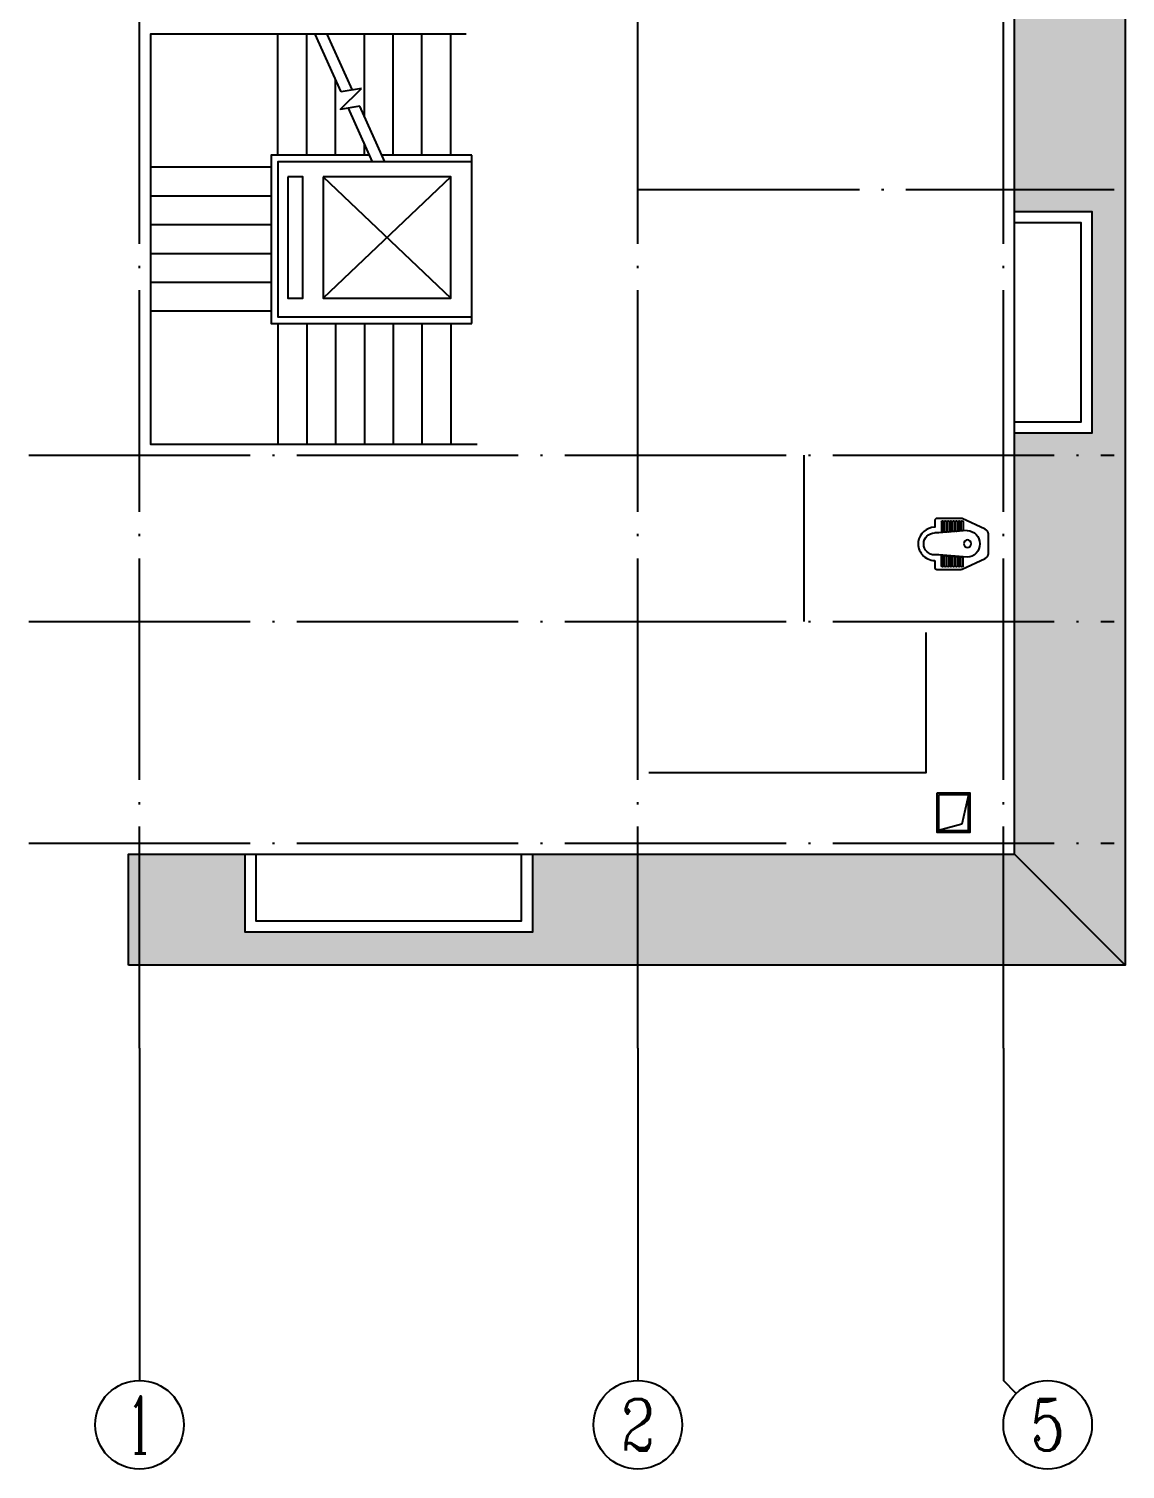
# Model space of a CAD drawing. Extents: x 70918 to 141299, y 54626 to 82696.
# Drawn here: x 70918 to 80818, y 54626 to 67626 of the extents above; entities that cross this region are included whole.
import ezdxf
from ezdxf.enums import TextEntityAlignment as Align

# ---------------------------------------------------------------- set-up
doc = ezdxf.new("R2010")
doc.units = 0
doc.header["$LTSCALE"] = 1000
doc.header["$MEASUREMENT"] = 0
doc.linetypes.add('DOTE', pattern=[2.42, 2, -0.2, 0.02, -0.2])
for name, color, linetype in [('_0', 7, 'Continuous'), ('AXIS', 3, 'Continuous'), ('AXIS_TEXT', 7, 'Continuous'), ('DOTE', 1, 'Continuous'), ('EVTR', 2, 'Continuous'), ('STAIR', 2, 'Continuous'), ('WINDOW', 4, 'Continuous'), ('洁具', 8, 'Continuous')]:
    doc.layers.add(name, color=color, linetype=linetype)
doc.styles.add('_TCH_AXIS', font='COMPLEX', dxfattribs={"bigfont": 'GBCBIG'})
doc.styles.add('COMPLEX', font='COMPLEX')

# ---------------------------------------------------------------- blocks, each defined once
blk = doc.blocks.new('$plan$00002878')
at = {"layer": '洁具', "color": 253}
for p, q in [((-198, -230), (-127, -230)), ((-198, -250), (-127, -250)), ((-198, -255), (-125, -255)), ((-120, -192), (-100, -450)), ((120, -192), (100, -450)), ((198, -255), (125, -255)), ((198, -230), (127, -230)), ((198, -250), (127, -250)), ((-198, -275), (-125, -275)), ((-198, -280), (-123, -280)), ((-198, -300), (-123, -300)), ((-198, -305), (-121, -305)), ((-198, -325), (-121, -325)), ((-198, -330), (-119, -330)), ((-198, -350), (-119, -350)), ((-198, -355), (-117, -355)), ((-198, -375), (-117, -375)), ((-198, -380), (-115, -380)), ((198, -380), (115, -380)), ((198, -355), (117, -355)), ((198, -375), (117, -375)), ((198, -330), (119, -330)), ((198, -350), (119, -350)), ((198, -305), (121, -305)), ((198, -325), (121, -325)), ((198, -280), (123, -280)), ((198, -300), (123, -300)), ((198, -275), (125, -275)), ((-198, -400), (-115, -400)), ((-198, -405), (-113, -405)), ((-198, -425), (-113, -425)), ((-100, -450), (-100, -486)), ((100, -450), (100, -486)), ((198, -405), (113, -405)), ((198, -425), (113, -425)), ((198, -400), (115, -400))]:
    blk.add_line(p, q, dxfattribs=at)
blk.add_lwpolyline([(-150, -486), (-210, -486, -0.414214), (-230, -466), (-230, -247, -0.108031), (-228, -239), (-132, -29, -0.293069), (-87, 0), (87, 0, -0.293069), (132, -29), (228, -239, -0.108031), (230, -247), (230, -466, -0.414214), (210, -486), (150, -486, -0.370477), (18, -634, -0.440428)], format="xyb", close=True, dxfattribs=at)
blk.add_circle((1, -190), 33.9, dxfattribs=at)
for centre, radius, start, end in [((-1, -198), 120, 89.7121, 177.2241), ((1, -198), 120, 2.7759, 90.2879), ((-198, -240), 10, 90, 270), ((-198, -265), 10, 90, 270), ((-127, -240), 10, 270, 90), ((-125, -265), 10, 270, 90), ((125, -265), 10, 90, 270), ((127, -240), 10, 90, 270), ((198, -240), 10, 270, 90), ((198, -265), 10, 270, 90), ((-198, -290), 10, 90, 270), ((-198, -315), 10, 90, 270), ((-198, -340), 10, 90, 270), ((-198, -365), 10, 90, 270), ((-198, -390), 10, 90, 270), ((-123, -290), 10, 270, 90), ((-121, -315), 10, 270, 90), ((-119, -340), 10, 270, 90), ((-117, -365), 10, 270, 90), ((-115, -390), 10, 270, 90), ((115, -390), 10, 90, 270), ((117, -365), 10, 90, 270), ((119, -340), 10, 90, 270), ((121, -315), 10, 90, 270), ((123, -290), 10, 90, 270), ((198, -290), 10, 270, 90), ((198, -315), 10, 270, 90), ((198, -340), 10, 270, 90), ((198, -365), 10, 270, 90), ((198, -390), 10, 270, 90), ((-198, -415), 10, 90, 270), ((-113, -415), 10, 270, 90), ((0, -485), 100, 180.775, 359.225), ((113, -415), 10, 90, 270), ((198, -415), 10, 270, 90)]:
    blk.add_arc(centre, radius, start, end, dxfattribs=at)
blk = doc.blocks.new('_AXISO')
blk.add_circle((0, 0), 0.5)
at = {"layer": 'AXIS_TEXT', "style": 'COMPLEX', "width": 1.041667}
blk.add_attdef('A', text='', height=0.56, dxfattribs=at).set_placement((-0.25, -0.28), (0.25, -0.28), align=Align.FIT)

msp = doc.modelspace()

# ---------------------------------------------------------------- hatches: boundary and pattern name
at = {"layer": '_0'}
h = msp.add_hatch(dxfattribs=at)
h.set_pattern_fill('弯瓦屋面', color=251, scale=100)
h.set_pattern_definition([(0, (-597849.68, -152811.22), (200, 200), [40, -160]), (45, (-597769.68, -152791.22), (0, 200), [56.56854, -226.27417]), (90, (-597729.68, -152751.22), (-200, 200), [200]), (135, (-597689.68, -152791.22), (-200, 2e-14), [56.56854, -226.27417]), (26.565051, (-597809.685, -152811.224), (200, 2e-07), [44.72, -402.493595]), (333.434949, (-597689.685, -152791.224), (200, -2e-07), [44.72, -402.493595])])
h.paths.add_polyline_path([(80818, 59176), (79818, 60176), (75468, 60176), (75468, 59476), (72868, 59476), (72868, 60176), (71818, 60176), (71818, 59176)])
at = {"layer": 'WINDOW'}
h = msp.add_hatch(dxfattribs=at)
h.set_pattern_fill('弯瓦屋面', color=251, scale=100, angle=90)
h.set_pattern_definition([(90, (-740202.08, -182111.22), (-200, 200), [40, -160]), (135, (-740222.08, -182031.22), (-200, 3e-14), [56.56854, -226.27417]), (180, (-740262.08, -181991.22), (-200, -200), [200]), (225, (-740222.08, -181951.22), (-3e-14, -200), [56.56854, -226.27417]), (116.565051, (-740202.08, -182071.224), (-2e-07, 200), [44.72, -402.493595]), (63.434949, (-740222.08, -181951.224), (2e-07, 200), [44.72, -402.493595])])
h.paths.add_polyline_path([(80518, 73476), (80518, 71476), (79818, 71476), (79818, 70276), (80518, 70276), (80518, 68276), (79818, 68276), (79818, 65976), (80518, 65976), (80518, 63976), (79818, 63976), (79818, 60176), (80818, 59176), (80818, 74176), (79818, 74176), (79818, 73476)])

# ---------------------------------------------------------------- linework, layer by layer
msp.add_lwpolyline([(71818, 59176), (71818, 60176), (79818, 60176), (79818, 74176), (80818, 74176), (80818, 59176)], close=True)
for points in [[(79818, 65976), (80518, 65976), (80518, 63976), (79818, 63976)], [(79818, 65876), (80418, 65876), (80418, 64076), (79818, 64076)], [(79018, 62176), (79018, 60911), (76518, 60911)], [(79818, 60176), (80818, 59176)]]:
    msp.add_lwpolyline(points)
at = {"linetype": 'Continuous', "flags": 128}
for points in [[(79118, 60726), (79118, 60376), (79418, 60376), (79418, 60726)], [(79133, 60711), (79133, 60391), (79403, 60391), (79403, 60711)]]:
    msp.add_lwpolyline(points, close=True, dxfattribs=at)
msp.add_lwpolyline([(79403, 60711), (79344, 60448), (79133, 60391)], dxfattribs=at)
at = {"layer": '_0'}
for points in [[(72868, 60176), (72868, 59476), (75468, 59476), (75468, 60176)], [(72968, 60176), (72968, 59576), (75368, 59576), (75368, 60176)]]:
    msp.add_lwpolyline(points, dxfattribs=at)
at = {"layer": 'AXIS'}
for p, q in [((71918, 58426), (71918, 55426)), ((76418, 58426), (76418, 55426)), ((79718, 58426), (79718, 55426)), ((79835, 55308), (79718, 55426))]:
    msp.add_line(p, q, dxfattribs=at)
at = {"layer": 'DOTE', "linetype": 'DOTE'}
for p, q in [((71918, 58426), (71918, 75076)), ((76418, 58426), (76418, 75076)), ((79718, 58426), (79718, 75076)), ((76418, 66176), (80718, 66176)), ((70918, 63776), (80718, 63776)), ((70918, 62276), (80718, 62276)), ((70918, 60276), (80718, 60276))]:
    msp.add_line(p, q, dxfattribs=at)
msp.add_lwpolyline([(77918, 62276), (77918, 63776)], dxfattribs=at)
at = {"layer": 'EVTR'}
for p, q in [((74728, 66290), (73576, 65193)), ((73576, 66290), (74728, 65193))]:
    msp.add_line(p, q, dxfattribs=at)
for points in [[(74868, 67576), (72018, 67576), (72018, 63876), (74968, 63876)], [(73168, 66486), (73168, 67576)], [(73428, 66486), (73428, 67576)], [(73948, 66834), (73948, 67576)], [(74208, 66486), (74208, 67576)], [(74468, 66486), (74468, 67576)], [(74728, 66486), (74728, 67576)], [(73688, 66486), (73688, 67167)], [(73948, 66486), (73948, 66592)], [(73996, 66486), (73108, 66486), (73108, 64966), (74918, 64966)], [(74918, 66486), (74106, 66486)], [(74918, 64966), (74918, 66486)], [(73108, 66376), (72018, 66376)], [(74918, 66426), (73168, 66426), (73168, 65026), (74918, 65026)], [(73108, 66116), (72018, 66116)], [(73108, 65856), (72018, 65856)], [(73108, 65596), (72018, 65596)], [(73108, 65336), (72018, 65336)], [(73108, 65076), (72018, 65076)], [(73168, 64966), (73168, 63876)], [(73428, 64966), (73428, 63876)], [(73688, 64966), (73688, 63876)], [(73948, 64966), (73948, 63876)], [(74208, 64966), (74208, 63876)], [(74468, 64966), (74468, 63876)], [(74728, 64966), (74728, 63876)]]:
    msp.add_lwpolyline(points, dxfattribs=at)
for points in [[(73256, 66290), (73256, 65193), (73392, 65193), (73392, 66290)], [(73576, 66290), (73576, 65193), (74728, 65193), (74728, 66290)]]:
    msp.add_lwpolyline(points, close=True, dxfattribs=at)
at = {"layer": 'STAIR'}
for p, q in [((73738, 67056), (73503, 67576)), ((73841, 67073), (73613, 67576)), ((73730, 66898), (73923, 67086)), ((73923, 67086), (73738, 67056)), ((73906, 66927), (73730, 66898)), ((74023, 66426), (73804, 66910)), ((74133, 66426), (73906, 66927))]:
    msp.add_line(p, q, dxfattribs=at)

# ---------------------------------------------------------------- block references
at = {"yscale": -1, "rotation": 90}
msp.add_blockref('$plan$00002878', (79584, 62977), dxfattribs=at)
at = {"layer": 'AXIS'}
ref = msp.add_blockref('_AXISO', (71918, 55026), dxfattribs=dict(at, xscale=800, yscale=800, zscale=800))
ref.add_attrib('A', '1', dxfattribs={"layer": 'AXIS_TEXT', "height": 515, "style": '_TCH_AXIS'}).set_placement((71808, 54768), (72029, 54768), align=Align.FIT)
ref = msp.add_blockref('_AXISO', (76418, 55026), dxfattribs=dict(at, xscale=800, yscale=800, zscale=800))
ref.add_attrib('A', '2', dxfattribs={"layer": 'AXIS_TEXT', "height": 466, "style": '_TCH_AXIS'}).set_placement((76263, 54793), (76574, 54793), align=Align.FIT)
ref = msp.add_blockref('_AXISO', (80118, 55026), dxfattribs=dict(at, xscale=800, yscale=800, zscale=800))
ref.add_attrib('A', '5', dxfattribs={"layer": 'AXIS_TEXT', "height": 466, "style": '_TCH_AXIS'}).set_placement((79963, 54793), (80274, 54793), align=Align.FIT)

doc.saveas('drawing.dxf')
